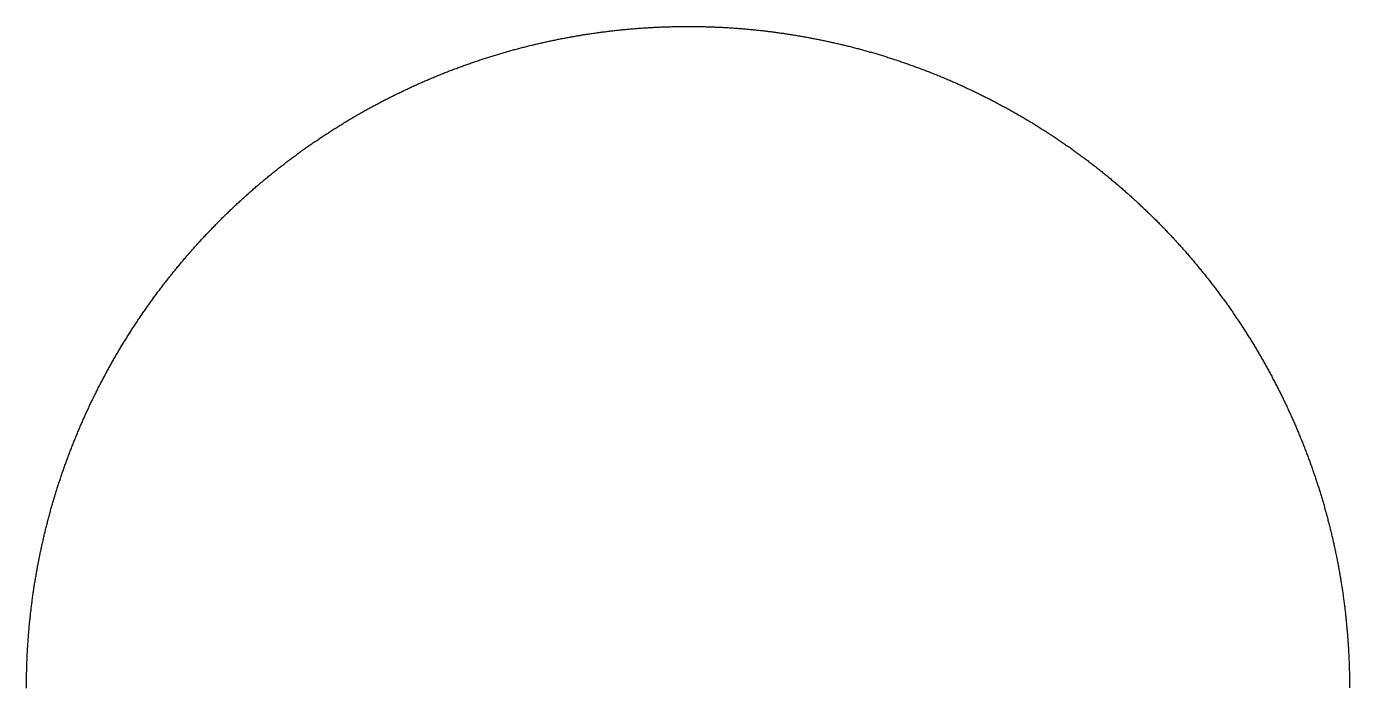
# Model space of a CAD drawing. Header units: metres. Extents: x -238 to 238, y -238 to 238.
# Drawn here: x -237.7 to 237.6, y 0 to 237.7 of the extents above; entities that cross this region are included whole.
import ezdxf

# ---------------------------------------------------------------- set-up
doc = ezdxf.new("R2010")
doc.units = ezdxf.units.M

msp = doc.modelspace()

# ---------------------------------------------------------------- linework, layer by layer
msp.add_lwpolyline([(-237.75, -0.3), (-237.75, 0.11), (-237.75, 0.53), (-237.75, 0.94), (-237.74, 1.36), (-237.74, 1.77), (-237.74, 2.19), (-237.73, 2.6), (-237.73, 3.02), (-237.72, 3.43), (-237.72, 3.85), (-237.71, 4.26), (-237.7, 4.68), (-237.69, 5.09), (-237.68, 5.51), (-237.67, 5.92), (-237.66, 6.34), (-237.65, 6.75), (-237.64, 7.17), (-237.63, 7.58), (-237.61, 8), (-237.6, 8.41), (-237.58, 8.83), (-237.57, 9.24), (-237.55, 9.66), (-237.53, 10.07), (-237.52, 10.49), (-237.5, 10.9), (-237.48, 11.32), (-237.46, 11.73), (-237.44, 12.14), (-237.41, 12.56), (-237.39, 12.97), (-237.37, 13.39), (-237.35, 13.8), (-237.32, 14.22), (-237.3, 14.63), (-237.27, 15.05), (-237.24, 15.46), (-237.22, 15.87), (-237.19, 16.29), (-237.16, 16.7), (-237.13, 17.12), (-237.1, 17.53), (-237.07, 17.94), (-237.04, 18.36), (-237, 18.77), (-236.97, 19.19), (-236.94, 19.6), (-236.9, 20.01), (-236.87, 20.43), (-236.83, 20.84), (-236.79, 21.25), (-236.76, 21.67), (-236.72, 22.08), (-236.68, 22.49), (-236.64, 22.91), (-236.6, 23.32), (-236.56, 23.73), (-236.52, 24.15), (-236.47, 24.56), (-236.43, 24.97), (-236.39, 25.38), (-236.34, 25.8), (-236.3, 26.21), (-236.25, 26.62), (-236.2, 27.03), (-236.15, 27.45), (-236.11, 27.86), (-236.06, 28.27), (-236.01, 28.68), (-235.96, 29.1), (-235.91, 29.51), (-235.85, 29.92), (-235.8, 30.33), (-235.75, 30.74), (-235.69, 31.15), (-235.64, 31.57), (-235.58, 31.98), (-235.53, 32.39), (-235.47, 32.8), (-235.41, 33.21), (-235.35, 33.62), (-235.29, 34.03), (-235.23, 34.44), (-235.17, 34.85), (-235.11, 35.27), (-235.05, 35.68), (-234.99, 36.09), (-234.92, 36.5), (-234.86, 36.91), (-234.8, 37.32), (-234.73, 37.73), (-234.66, 38.14), (-234.6, 38.55), (-234.53, 38.96), (-234.46, 39.36), (-234.39, 39.77), (-234.32, 40.18), (-234.25, 40.59), (-234.18, 41), (-234.11, 41.41), (-234.04, 41.82), (-233.96, 42.23), (-233.89, 42.64), (-233.81, 43.04), (-233.74, 43.45), (-233.66, 43.86), (-233.58, 44.27), (-233.51, 44.68), (-233.43, 45.08), (-233.35, 45.49), (-233.27, 45.9), (-233.19, 46.31), (-233.11, 46.71), (-233.03, 47.12), (-232.94, 47.53), (-232.86, 47.93), (-232.77, 48.34), (-232.69, 48.75), (-232.6, 49.15), (-232.52, 49.56), (-232.43, 49.96), (-232.34, 50.37), (-232.26, 50.78), (-232.17, 51.18), (-232.08, 51.59), (-231.99, 51.99), (-231.89, 52.4), (-231.8, 52.8), (-231.71, 53.21), (-231.62, 53.61), (-231.52, 54.01), (-231.43, 54.42), (-231.33, 54.82), (-231.24, 55.23), (-231.14, 55.63), (-231.04, 56.03), (-230.94, 56.44), (-230.85, 56.84), (-230.75, 57.24), (-230.65, 57.65), (-230.54, 58.05), (-230.44, 58.45), (-230.34, 58.85), (-230.24, 59.26), (-230.13, 59.66), (-230.03, 60.06), (-229.92, 60.46), (-229.82, 60.86), (-229.71, 61.26), (-229.6, 61.66), (-229.49, 62.07), (-229.39, 62.47), (-229.28, 62.87), (-229.17, 63.27), (-229.06, 63.67), (-228.94, 64.07), (-228.83, 64.47), (-228.72, 64.87), (-228.61, 65.26), (-228.49, 65.66), (-228.38, 66.06), (-228.26, 66.46), (-228.14, 66.86), (-228.03, 67.26), (-227.91, 67.66), (-227.79, 68.05), (-227.67, 68.45), (-227.55, 68.85), (-227.43, 69.25), (-227.31, 69.64), (-227.19, 70.04), (-227.06, 70.44), (-226.94, 70.83), (-226.82, 71.23), (-226.69, 71.62), (-226.57, 72.02), (-226.44, 72.42), (-226.31, 72.81), (-226.19, 73.21), (-226.06, 73.6), (-225.93, 74), (-225.8, 74.39), (-225.67, 74.78), (-225.54, 75.18), (-225.41, 75.57), (-225.27, 75.97), (-225.14, 76.36), (-225.01, 76.75), (-224.87, 77.14), (-224.74, 77.54), (-224.6, 77.93), (-224.47, 78.32), (-224.33, 78.71), (-224.19, 79.1), (-224.05, 79.5), (-223.91, 79.89), (-223.77, 80.28), (-223.63, 80.67), (-223.49, 81.06), (-223.35, 81.45), (-223.21, 81.84), (-223.06, 82.23), (-222.92, 82.62), (-222.77, 83.01), (-222.63, 83.4), (-222.48, 83.78), (-222.34, 84.17), (-222.19, 84.56), (-222.04, 84.95), (-221.89, 85.34), (-221.74, 85.72), (-221.59, 86.11), (-221.44, 86.5), (-221.29, 86.88), (-221.14, 87.27), (-220.99, 87.66), (-220.83, 88.04), (-220.68, 88.43), (-220.52, 88.81), (-220.37, 89.2), (-220.21, 89.58), (-220.06, 89.97), (-219.9, 90.35), (-219.74, 90.73), (-219.58, 91.12), (-219.42, 91.5), (-219.26, 91.88), (-219.1, 92.27), (-218.94, 92.65), (-218.78, 93.03), (-218.61, 93.41), (-218.45, 93.79), (-218.29, 94.18), (-218.12, 94.56), (-217.96, 94.94), (-217.79, 95.32), (-217.62, 95.7), (-217.46, 96.08), (-217.29, 96.46), (-217.12, 96.84), (-216.95, 97.22), (-216.78, 97.59), (-216.61, 97.97), (-216.44, 98.35), (-216.26, 98.73), (-216.09, 99.11), (-215.92, 99.48), (-215.74, 99.86), (-215.57, 100.24), (-215.39, 100.61), (-215.22, 100.99), (-215.04, 101.36), (-214.86, 101.74), (-214.69, 102.11), (-214.51, 102.49), (-214.33, 102.86), (-214.15, 103.24), (-213.97, 103.61), (-213.79, 103.98), (-213.6, 104.36), (-213.42, 104.73), (-213.24, 105.1), (-213.05, 105.47), (-212.87, 105.85), (-212.68, 106.22), (-212.5, 106.59), (-212.31, 106.96), (-212.12, 107.33), (-211.94, 107.7), (-211.75, 108.07), (-211.56, 108.44), (-211.37, 108.81), (-211.18, 109.18), (-210.99, 109.55), (-210.8, 109.92), (-210.6, 110.28), (-210.41, 110.65), (-210.22, 111.02), (-210.02, 111.38), (-209.83, 111.75), (-209.63, 112.12), (-209.44, 112.48), (-209.24, 112.85), (-209.04, 113.21), (-208.85, 113.58), (-208.65, 113.94), (-208.45, 114.31), (-208.25, 114.67), (-208.05, 115.03), (-207.85, 115.4), (-207.64, 115.76), (-207.44, 116.12), (-207.24, 116.48), (-207.03, 116.85), (-206.83, 117.21), (-206.62, 117.57), (-206.42, 117.93), (-206.21, 118.29), (-206.01, 118.65), (-205.8, 119.01), (-205.59, 119.37), (-205.38, 119.73), (-205.17, 120.09), (-204.96, 120.44), (-204.75, 120.8), (-204.54, 121.16), (-204.33, 121.52), (-204.12, 121.87), (-203.9, 122.23), (-203.69, 122.58), (-203.47, 122.94), (-203.26, 123.29), (-203.04, 123.65), (-202.83, 124), (-202.61, 124.36), (-202.39, 124.71), (-202.17, 125.06), (-201.96, 125.42), (-201.74, 125.77), (-201.52, 126.12), (-201.3, 126.47), (-201.07, 126.82), (-200.85, 127.18), (-200.63, 127.53), (-200.41, 127.88), (-200.18, 128.23), (-199.96, 128.58), (-199.73, 128.92), (-199.51, 129.27), (-199.28, 129.62), (-199.06, 129.97), (-198.83, 130.32), (-198.6, 130.66), (-198.37, 131.01), (-198.14, 131.36), (-197.91, 131.7), (-197.68, 132.05), (-197.45, 132.39), (-197.22, 132.74), (-196.99, 133.08), (-196.76, 133.42), (-196.52, 133.77), (-196.29, 134.11), (-196.05, 134.45), (-195.82, 134.79), (-195.58, 135.14), (-195.35, 135.48), (-195.11, 135.82), (-194.87, 136.16), (-194.63, 136.5), (-194.4, 136.84), (-194.16, 137.18), (-193.92, 137.52), (-193.68, 137.86), (-193.44, 138.19), (-193.19, 138.53), (-192.95, 138.87), (-192.71, 139.2), (-192.47, 139.54), (-192.22, 139.88), (-191.98, 140.21), (-191.73, 140.55), (-191.49, 140.88), (-191.24, 141.22), (-190.99, 141.55), (-190.74, 141.88), (-190.5, 142.22), (-190.25, 142.55), (-190, 142.88), (-189.75, 143.21), (-189.5, 143.54), (-189.25, 143.87), (-189, 144.2), (-188.74, 144.53), (-188.49, 144.86), (-188.24, 145.19), (-187.98, 145.52), (-187.73, 145.85), (-187.47, 146.18), (-187.22, 146.5), (-186.96, 146.83), (-186.71, 147.16), (-186.45, 147.48), (-186.19, 147.81), (-185.93, 148.13), (-185.67, 148.46), (-185.41, 148.78), (-185.15, 149.1), (-184.89, 149.43), (-184.63, 149.75), (-184.37, 150.07), (-184.11, 150.39), (-183.84, 150.71), (-183.58, 151.03), (-183.32, 151.35), (-183.05, 151.67), (-182.79, 151.99), (-182.52, 152.31), (-182.26, 152.63), (-181.99, 152.95), (-181.72, 153.27), (-181.45, 153.58), (-181.18, 153.9), (-180.92, 154.22), (-180.65, 154.53), (-180.38, 154.85), (-180.11, 155.16), (-179.83, 155.48), (-179.56, 155.79), (-179.29, 156.1), (-179.02, 156.42), (-178.74, 156.73), (-178.47, 157.04), (-178.19, 157.35), (-177.92, 157.66), (-177.64, 157.97), (-177.37, 158.28), (-177.09, 158.59), (-176.81, 158.9), (-176.54, 159.21), (-176.26, 159.52), (-175.98, 159.83), (-175.7, 160.13), (-175.42, 160.44), (-175.14, 160.74), (-174.86, 161.05), (-174.58, 161.36), (-174.29, 161.66), (-174.01, 161.96), (-173.73, 162.27), (-173.45, 162.57), (-173.16, 162.87), (-172.88, 163.18), (-172.59, 163.48), (-172.31, 163.78), (-172.02, 164.08), (-171.73, 164.38), (-171.44, 164.68), (-171.16, 164.98), (-170.87, 165.28), (-170.58, 165.57), (-170.29, 165.87), (-170, 166.17), (-169.71, 166.47), (-169.42, 166.76), (-169.13, 167.06), (-168.84, 167.35), (-168.54, 167.65), (-168.25, 167.94), (-167.96, 168.23), (-167.66, 168.53), (-167.37, 168.82), (-167.07, 169.11), (-166.78, 169.4), (-166.48, 169.69), (-166.18, 169.98), (-165.89, 170.27), (-165.59, 170.56), (-165.29, 170.85), (-164.99, 171.14), (-164.69, 171.43), (-164.39, 171.72), (-164.09, 172), (-163.79, 172.29), (-163.49, 172.57), (-163.19, 172.86), (-162.89, 173.14), (-162.59, 173.43), (-162.28, 173.71), (-161.98, 174), (-161.67, 174.28), (-161.37, 174.56), (-161.06, 174.84), (-160.76, 175.12), (-160.45, 175.4), (-160.15, 175.68), (-159.84, 175.96), (-159.53, 176.24), (-159.22, 176.52), (-158.92, 176.8), (-158.61, 177.07), (-158.3, 177.35), (-157.99, 177.63), (-157.68, 177.9), (-157.37, 178.18), (-157.05, 178.45), (-156.74, 178.73), (-156.43, 179), (-156.12, 179.27), (-155.8, 179.54), (-155.49, 179.82), (-155.18, 180.09), (-154.86, 180.36), (-154.55, 180.63), (-154.23, 180.9), (-153.91, 181.17), (-153.6, 181.43), (-153.28, 181.7), (-152.96, 181.97), (-152.64, 182.24), (-152.33, 182.5), (-152.01, 182.77), (-151.69, 183.03), (-151.37, 183.3), (-151.05, 183.56), (-150.73, 183.83), (-150.41, 184.09), (-150.08, 184.35), (-149.76, 184.61), (-149.44, 184.87), (-149.12, 185.13), (-148.79, 185.39), (-148.47, 185.65), (-148.14, 185.91), (-147.82, 186.17), (-147.49, 186.43), (-147.17, 186.69), (-146.84, 186.94), (-146.51, 187.2), (-146.19, 187.45), (-145.86, 187.71), (-145.53, 187.96), (-145.2, 188.22), (-144.87, 188.47), (-144.55, 188.72), (-144.22, 188.98), (-143.88, 189.23), (-143.55, 189.48), (-143.22, 189.73), (-142.89, 189.98), (-142.56, 190.23), (-142.23, 190.48), (-141.89, 190.72), (-141.56, 190.97), (-141.23, 191.22), (-140.89, 191.46), (-140.56, 191.71), (-140.22, 191.96), (-139.89, 192.2), (-139.55, 192.44), (-139.22, 192.69), (-138.88, 192.93), (-138.54, 193.17), (-138.2, 193.41), (-137.87, 193.66), (-137.53, 193.9), (-137.19, 194.14), (-136.85, 194.37), (-136.51, 194.61), (-136.17, 194.85), (-135.83, 195.09), (-135.49, 195.33), (-135.15, 195.56), (-134.81, 195.8), (-134.46, 196.03), (-134.12, 196.27), (-133.78, 196.5), (-133.43, 196.73), (-133.09, 196.97), (-132.75, 197.2), (-132.4, 197.43), (-132.06, 197.66), (-131.71, 197.89), (-131.37, 198.12), (-131.02, 198.35), (-130.67, 198.58), (-130.33, 198.81), (-129.98, 199.03), (-129.63, 199.26), (-129.28, 199.49), (-128.93, 199.71), (-128.59, 199.94), (-128.24, 200.16), (-127.89, 200.38), (-127.54, 200.61), (-127.19, 200.83), (-126.83, 201.05), (-126.48, 201.27), (-126.13, 201.49), (-125.78, 201.71), (-125.43, 201.93), (-125.07, 202.15), (-124.72, 202.37), (-124.37, 202.59), (-124.01, 202.8), (-123.66, 203.02), (-123.3, 203.23), (-122.95, 203.45), (-122.59, 203.66), (-122.24, 203.88), (-121.88, 204.09), (-121.52, 204.3), (-121.17, 204.52), (-120.81, 204.73), (-120.45, 204.94), (-120.09, 205.15), (-119.74, 205.36), (-119.38, 205.57), (-119.02, 205.77), (-118.66, 205.98), (-118.3, 206.19), (-117.94, 206.39), (-117.58, 206.6), (-117.22, 206.8), (-116.86, 207.01), (-116.49, 207.21), (-116.13, 207.42), (-115.77, 207.62), (-115.41, 207.82), (-115.04, 208.02), (-114.68, 208.22), (-114.32, 208.42), (-113.95, 208.62), (-113.59, 208.82), (-113.22, 209.02), (-112.86, 209.21), (-112.49, 209.41), (-112.13, 209.61), (-111.76, 209.8), (-111.39, 210), (-111.03, 210.19), (-110.66, 210.39), (-110.29, 210.58), (-109.92, 210.77), (-109.56, 210.96), (-109.19, 211.15), (-108.82, 211.34), (-108.45, 211.53), (-108.08, 211.72), (-107.71, 211.91), (-107.34, 212.1), (-106.97, 212.29), (-106.6, 212.47), (-106.23, 212.66), (-105.85, 212.84), (-105.48, 213.03), (-105.11, 213.21), (-104.74, 213.39), (-104.36, 213.58), (-103.99, 213.76), (-103.62, 213.94), (-103.24, 214.12), (-102.87, 214.3), (-102.5, 214.48), (-102.12, 214.66), (-101.75, 214.84), (-101.37, 215.01), (-101, 215.19), (-100.62, 215.37), (-100.24, 215.54), (-99.87, 215.72), (-99.49, 215.89), (-99.11, 216.06), (-98.73, 216.24), (-98.36, 216.41), (-97.98, 216.58), (-97.6, 216.75), (-97.22, 216.92), (-96.84, 217.09), (-96.46, 217.26), (-96.08, 217.43), (-95.7, 217.59), (-95.32, 217.76), (-94.94, 217.93), (-94.56, 218.09), (-94.18, 218.26), (-93.8, 218.42), (-93.42, 218.58), (-93.04, 218.75), (-92.65, 218.91), (-92.27, 219.07), (-91.89, 219.23), (-91.51, 219.39), (-91.12, 219.55), (-90.74, 219.71), (-90.36, 219.87), (-89.97, 220.02), (-89.59, 220.18), (-89.2, 220.34), (-88.82, 220.49), (-88.43, 220.65), (-88.05, 220.8), (-87.66, 220.96), (-87.28, 221.11), (-86.89, 221.26), (-86.5, 221.41), (-86.12, 221.56), (-85.73, 221.71), (-85.34, 221.86), (-84.95, 222.01), (-84.57, 222.16), (-84.18, 222.31), (-83.79, 222.45), (-83.4, 222.6), (-83.01, 222.74), (-82.62, 222.89), (-82.23, 223.03), (-81.84, 223.17), (-81.45, 223.32), (-81.06, 223.46), (-80.67, 223.6), (-80.28, 223.74), (-79.89, 223.88), (-79.5, 224.02), (-79.11, 224.16), (-78.72, 224.3), (-78.33, 224.43), (-77.93, 224.57), (-77.54, 224.7), (-77.15, 224.84), (-76.76, 224.97), (-76.36, 225.11), (-75.97, 225.24), (-75.58, 225.37), (-75.18, 225.5), (-74.79, 225.64), (-74.39, 225.77), (-74, 225.9), (-73.61, 226.02), (-73.21, 226.15), (-72.82, 226.28), (-72.42, 226.41), (-72.03, 226.53), (-71.63, 226.66), (-71.23, 226.78), (-70.84, 226.91), (-70.44, 227.03), (-70.04, 227.15), (-69.65, 227.27), (-69.25, 227.4), (-68.85, 227.52), (-68.46, 227.64), (-68.06, 227.76), (-67.66, 227.87), (-67.26, 227.99), (-66.86, 228.11), (-66.47, 228.22), (-66.07, 228.34), (-65.67, 228.46), (-65.27, 228.57), (-64.87, 228.68), (-64.47, 228.8), (-64.07, 228.91), (-63.67, 229.02), (-63.27, 229.13), (-62.87, 229.24), (-62.47, 229.35), (-62.07, 229.46), (-61.67, 229.57), (-61.27, 229.67), (-60.87, 229.78), (-60.46, 229.89), (-60.06, 229.99), (-59.66, 230.1), (-59.26, 230.2), (-58.86, 230.3), (-58.46, 230.41), (-58.05, 230.51), (-57.65, 230.61), (-57.25, 230.71), (-56.84, 230.81), (-56.44, 230.91), (-56.04, 231.01), (-55.63, 231.1), (-55.23, 231.2), (-54.83, 231.3), (-54.42, 231.39), (-54.02, 231.49), (-53.61, 231.58), (-53.21, 231.67), (-52.8, 231.76), (-52.4, 231.86), (-52, 231.95), (-51.59, 232.04), (-51.18, 232.13), (-50.78, 232.22), (-50.37, 232.31), (-49.97, 232.39), (-49.56, 232.48), (-49.16, 232.57), (-48.75, 232.65), (-48.34, 232.74), (-47.94, 232.82), (-47.53, 232.9), (-47.12, 232.99), (-46.72, 233.07), (-46.31, 233.15), (-45.9, 233.23), (-45.49, 233.31), (-45.09, 233.39), (-44.68, 233.47), (-44.27, 233.54), (-43.86, 233.62), (-43.46, 233.7), (-43.05, 233.77), (-42.64, 233.85), (-42.23, 233.92), (-41.82, 233.99), (-41.41, 234.07), (-41, 234.14), (-40.6, 234.21), (-40.19, 234.28), (-39.78, 234.35), (-39.37, 234.42), (-38.96, 234.49), (-38.55, 234.56), (-38.14, 234.62), (-37.73, 234.69), (-37.32, 234.75), (-36.91, 234.82), (-36.5, 234.88), (-36.09, 234.95), (-35.68, 235.01), (-35.27, 235.07), (-34.86, 235.13), (-34.45, 235.19), (-34.04, 235.25), (-33.63, 235.31), (-33.21, 235.37), (-32.8, 235.43), (-32.39, 235.48), (-31.98, 235.54), (-31.57, 235.6), (-31.16, 235.65), (-30.75, 235.7), (-30.33, 235.76), (-29.92, 235.81), (-29.51, 235.86), (-29.1, 235.91), (-28.69, 235.96), (-28.27, 236.01), (-27.86, 236.06), (-27.45, 236.11), (-27.04, 236.16), (-26.63, 236.2), (-26.21, 236.25), (-25.8, 236.3), (-25.39, 236.34), (-24.97, 236.38), (-24.56, 236.43), (-24.15, 236.47), (-23.74, 236.51), (-23.32, 236.55), (-22.91, 236.59), (-22.5, 236.63), (-22.08, 236.67), (-21.67, 236.71), (-21.26, 236.75), (-20.84, 236.78), (-20.43, 236.82), (-20.02, 236.86), (-19.6, 236.89), (-19.19, 236.92), (-18.77, 236.96), (-18.36, 236.99), (-17.95, 237.02), (-17.53, 237.05), (-17.12, 237.08), (-16.7, 237.11), (-16.29, 237.14), (-15.88, 237.17), (-15.46, 237.2), (-15.05, 237.22), (-14.63, 237.25), (-14.22, 237.27), (-13.8, 237.3), (-13.39, 237.32), (-12.98, 237.34), (-12.56, 237.37), (-12.15, 237.39), (-11.73, 237.41), (-11.32, 237.43), (-10.9, 237.45), (-10.49, 237.47), (-10.07, 237.48), (-9.66, 237.5), (-9.24, 237.52), (-8.83, 237.53), (-8.41, 237.55), (-8, 237.56), (-7.58, 237.58), (-7.17, 237.59), (-6.75, 237.6), (-6.34, 237.61), (-5.92, 237.62), (-5.51, 237.63), (-5.09, 237.64), (-4.68, 237.65), (-4.26, 237.66), (-3.85, 237.67), (-3.43, 237.67), (-3.02, 237.68), (-2.6, 237.68), (-2.19, 237.69), (-1.77, 237.69), (-1.36, 237.69), (-0.94, 237.7), (-0.53, 237.7), (-0.11, 237.7), (0.3, 237.7), (0.72, 237.7), (1.13, 237.69), (1.55, 237.69), (1.96, 237.69), (2.38, 237.68), (2.79, 237.68), (3.21, 237.67), (3.62, 237.67), (4.04, 237.66), (4.45, 237.65), (4.87, 237.65), (5.28, 237.64), (5.7, 237.63), (6.11, 237.62), (6.53, 237.61), (6.94, 237.59), (7.36, 237.58), (7.77, 237.57), (8.19, 237.55), (8.6, 237.54), (9.02, 237.52), (9.43, 237.51), (9.85, 237.49), (10.26, 237.47), (10.68, 237.46), (11.09, 237.44), (11.51, 237.42), (11.92, 237.4), (12.33, 237.38), (12.75, 237.35), (13.16, 237.33), (13.58, 237.31), (13.99, 237.28), (14.41, 237.26), (14.82, 237.23), (15.24, 237.21), (15.65, 237.18), (16.06, 237.15), (16.48, 237.12), (16.89, 237.09), (17.31, 237.06), (17.72, 237.03), (18.13, 237), (18.55, 236.97), (18.96, 236.94), (19.38, 236.9), (19.79, 236.87), (20.2, 236.83), (20.62, 236.8), (21.03, 236.76), (21.44, 236.72), (21.86, 236.69), (22.27, 236.65), (22.68, 236.61), (23.1, 236.57), (23.51, 236.53), (23.92, 236.49), (24.34, 236.44), (24.75, 236.4), (25.16, 236.36), (25.57, 236.31), (25.99, 236.27), (26.4, 236.22), (26.81, 236.18), (27.22, 236.13), (27.64, 236.08), (28.05, 236.03), (28.46, 235.98), (28.87, 235.93), (29.28, 235.88), (29.7, 235.83), (30.11, 235.78), (30.52, 235.73), (30.93, 235.67), (31.34, 235.62), (31.75, 235.56), (32.17, 235.51), (32.58, 235.45), (32.99, 235.39), (33.4, 235.33), (33.81, 235.28), (34.22, 235.22), (34.63, 235.16), (35.04, 235.09), (35.45, 235.03), (35.86, 234.97), (36.27, 234.91), (36.68, 234.84), (37.09, 234.78), (37.5, 234.71), (37.91, 234.65), (38.32, 234.58), (38.73, 234.51), (39.14, 234.45), (39.55, 234.38), (39.96, 234.31), (40.37, 234.24), (40.78, 234.17), (41.19, 234.1), (41.6, 234.02), (42.01, 233.95), (42.41, 233.88), (42.82, 233.8), (43.23, 233.73), (43.64, 233.65), (44.05, 233.57), (44.45, 233.5), (44.86, 233.42), (45.27, 233.34), (45.68, 233.26), (46.08, 233.18), (46.49, 233.1), (46.9, 233.02), (47.31, 232.94), (47.71, 232.85), (48.12, 232.77), (48.53, 232.68), (48.93, 232.6), (49.34, 232.51), (49.74, 232.43), (50.15, 232.34), (50.56, 232.25), (50.96, 232.16), (51.37, 232.07), (51.77, 231.98), (52.18, 231.89), (52.58, 231.8), (52.99, 231.71), (53.39, 231.62), (53.8, 231.52), (54.2, 231.43), (54.6, 231.33), (55.01, 231.24), (55.41, 231.14), (55.81, 231.04), (56.22, 230.95), (56.62, 230.85), (57.02, 230.75), (57.43, 230.65), (57.83, 230.55), (58.23, 230.45), (58.64, 230.34), (59.04, 230.24), (59.44, 230.14), (59.84, 230.03), (60.24, 229.93), (60.64, 229.82), (61.05, 229.72), (61.45, 229.61), (61.85, 229.5), (62.25, 229.39), (62.65, 229.28), (63.05, 229.17), (63.45, 229.06), (63.85, 228.95), (64.25, 228.84), (64.65, 228.73), (65.05, 228.61), (65.45, 228.5), (65.85, 228.39), (66.24, 228.27), (66.64, 228.15), (67.04, 228.04), (67.44, 227.92), (67.84, 227.8), (68.24, 227.68), (68.63, 227.56), (69.03, 227.44), (69.43, 227.32), (69.82, 227.2), (70.22, 227.08), (70.62, 226.95), (71.01, 226.83), (71.41, 226.71), (71.81, 226.58), (72.2, 226.46), (72.6, 226.33), (72.99, 226.2), (73.39, 226.07), (73.78, 225.95), (74.18, 225.82), (74.57, 225.69), (74.96, 225.56), (75.36, 225.42), (75.75, 225.29), (76.14, 225.16), (76.54, 225.03), (76.93, 224.89), (77.32, 224.76), (77.72, 224.62), (78.11, 224.49), (78.5, 224.35), (78.89, 224.21), (79.28, 224.07), (79.67, 223.93), (80.06, 223.79), (80.46, 223.65), (80.85, 223.51), (81.24, 223.37), (81.63, 223.23), (82.02, 223.09), (82.41, 222.94), (82.79, 222.8), (83.18, 222.65), (83.57, 222.51), (83.96, 222.36), (84.35, 222.22), (84.74, 222.07), (85.12, 221.92), (85.51, 221.77), (85.9, 221.62), (86.29, 221.47), (86.67, 221.32), (87.06, 221.17), (87.45, 221.01), (87.83, 220.86), (88.22, 220.71), (88.6, 220.55), (88.99, 220.4), (89.37, 220.24), (89.76, 220.09), (90.14, 219.93), (90.52, 219.77), (90.91, 219.61), (91.29, 219.45), (91.67, 219.29), (92.06, 219.13), (92.44, 218.97), (92.82, 218.81), (93.2, 218.65), (93.59, 218.48), (93.97, 218.32), (94.35, 218.16), (94.73, 217.99), (95.11, 217.82), (95.49, 217.66), (95.87, 217.49), (96.25, 217.32), (96.63, 217.15), (97.01, 216.99), (97.39, 216.82), (97.77, 216.65), (98.14, 216.47), (98.52, 216.3), (98.9, 216.13), (99.28, 215.96), (99.65, 215.78), (100.03, 215.61), (100.41, 215.43), (100.78, 215.26), (101.16, 215.08), (101.53, 214.9), (101.91, 214.73), (102.28, 214.55), (102.66, 214.37), (103.03, 214.19), (103.41, 214.01), (103.78, 213.83), (104.15, 213.65), (104.53, 213.46), (104.9, 213.28), (105.27, 213.1), (105.64, 212.91), (106.02, 212.73), (106.39, 212.54), (106.76, 212.36), (107.13, 212.17), (107.5, 211.98), (107.87, 211.79), (108.24, 211.61), (108.61, 211.42), (108.98, 211.23), (109.35, 211.04), (109.71, 210.84), (110.08, 210.65), (110.45, 210.46), (110.82, 210.27), (111.18, 210.07), (111.55, 209.88), (111.92, 209.68), (112.28, 209.49), (112.65, 209.29), (113.01, 209.09), (113.38, 208.9), (113.74, 208.7), (114.11, 208.5), (114.47, 208.3), (114.84, 208.1), (115.2, 207.9), (115.56, 207.7), (115.92, 207.49), (116.29, 207.29), (116.65, 207.09), (117.01, 206.88), (117.37, 206.68), (117.73, 206.47), (118.09, 206.27), (118.45, 206.06), (118.81, 205.85), (119.17, 205.65), (119.53, 205.44), (119.89, 205.23), (120.25, 205.02), (120.6, 204.81), (120.96, 204.6), (121.32, 204.38), (121.68, 204.17), (122.03, 203.96), (122.39, 203.75), (122.74, 203.53), (123.1, 203.32), (123.45, 203.1), (123.81, 202.89), (124.16, 202.67), (124.52, 202.45), (124.87, 202.23), (125.22, 202.02), (125.58, 201.8), (125.93, 201.58), (126.28, 201.36), (126.63, 201.14), (126.98, 200.91), (127.33, 200.69), (127.68, 200.47), (128.03, 200.25), (128.38, 200.02), (128.73, 199.8), (129.08, 199.57), (129.43, 199.35), (129.78, 199.12), (130.12, 198.89), (130.47, 198.67), (130.82, 198.44), (131.16, 198.21), (131.51, 197.98), (131.86, 197.75), (132.2, 197.52), (132.55, 197.29), (132.89, 197.06), (133.23, 196.82), (133.58, 196.59), (133.92, 196.36), (134.26, 196.12), (134.61, 195.89), (134.95, 195.65), (135.29, 195.42), (135.63, 195.18), (135.97, 194.94), (136.31, 194.7), (136.65, 194.47), (136.99, 194.23), (137.33, 193.99), (137.67, 193.75), (138.01, 193.51), (138.34, 193.26), (138.68, 193.02), (139.02, 192.78), (139.35, 192.54), (139.69, 192.29), (140.03, 192.05), (140.36, 191.8), (140.7, 191.56), (141.03, 191.31), (141.36, 191.07), (141.7, 190.82), (142.03, 190.57), (142.36, 190.32), (142.7, 190.07), (143.03, 189.82), (143.36, 189.57), (143.69, 189.32), (144.02, 189.07), (144.35, 188.82), (144.68, 188.57), (145.01, 188.31), (145.34, 188.06), (145.67, 187.81), (145.99, 187.55), (146.32, 187.3), (146.65, 187.04), (146.97, 186.78), (147.3, 186.53), (147.63, 186.27), (147.95, 186.01), (148.27, 185.75), (148.6, 185.49), (148.92, 185.23), (149.25, 184.97), (149.57, 184.71), (149.89, 184.45), (150.21, 184.19), (150.53, 183.93), (150.86, 183.66), (151.18, 183.4), (151.5, 183.13), (151.82, 182.87), (152.13, 182.6), (152.45, 182.34), (152.77, 182.07), (153.09, 181.8), (153.41, 181.54), (153.72, 181.27), (154.04, 181), (154.36, 180.73), (154.67, 180.46), (154.99, 180.19), (155.3, 179.92), (155.61, 179.65), (155.93, 179.38), (156.24, 179.1), (156.55, 178.83), (156.87, 178.56), (157.18, 178.28), (157.49, 178.01), (157.8, 177.73), (158.11, 177.46), (158.42, 177.18), (158.73, 176.9), (159.04, 176.62), (159.34, 176.35), (159.65, 176.07), (159.96, 175.79), (160.27, 175.51), (160.57, 175.23), (160.88, 174.95), (161.18, 174.67), (161.49, 174.38), (161.79, 174.1), (162.1, 173.82), (162.4, 173.54), (162.7, 173.25), (163, 172.97), (163.31, 172.68), (163.61, 172.4), (163.91, 172.11), (164.21, 171.82), (164.51, 171.54), (164.81, 171.25), (165.11, 170.96), (165.41, 170.67), (165.7, 170.38), (166, 170.09), (166.3, 169.8), (166.59, 169.51), (166.89, 169.22), (167.18, 168.93), (167.48, 168.64), (167.77, 168.34), (168.07, 168.05), (168.36, 167.76), (168.65, 167.46), (168.95, 167.17), (169.24, 166.87), (169.53, 166.58), (169.82, 166.28), (170.11, 165.98), (170.4, 165.69), (170.69, 165.39), (170.98, 165.09), (171.26, 164.79), (171.55, 164.49), (171.84, 164.19), (172.13, 163.89), (172.41, 163.59), (172.7, 163.29), (172.98, 162.99), (173.27, 162.68), (173.55, 162.38), (173.83, 162.08), (174.12, 161.77), (174.4, 161.47), (174.68, 161.16), (174.96, 160.86), (175.24, 160.55), (175.52, 160.25), (175.8, 159.94), (176.08, 159.63), (176.36, 159.33), (176.64, 159.02), (176.91, 158.71), (177.19, 158.4), (177.47, 158.09), (177.74, 157.78), (178.02, 157.47), (178.29, 157.16), (178.57, 156.85), (178.84, 156.53), (179.11, 156.22), (179.39, 155.91), (179.66, 155.59), (179.93, 155.28), (180.2, 154.97), (180.47, 154.65), (180.74, 154.33), (181.01, 154.02), (181.28, 153.7), (181.55, 153.39), (181.81, 153.07), (182.08, 152.75), (182.35, 152.43), (182.61, 152.11), (182.88, 151.79), (183.14, 151.47), (183.41, 151.15), (183.67, 150.83), (183.94, 150.51), (184.2, 150.19), (184.46, 149.87), (184.72, 149.55), (184.98, 149.22), (185.24, 148.9), (185.5, 148.58), (185.76, 148.25), (186.02, 147.93), (186.28, 147.6), (186.54, 147.28), (186.79, 146.95), (187.05, 146.62), (187.3, 146.3), (187.56, 145.97), (187.81, 145.64), (188.07, 145.31), (188.32, 144.98), (188.57, 144.66), (188.83, 144.33), (189.08, 144), (189.33, 143.67), (189.58, 143.33), (189.83, 143), (190.08, 142.67), (190.33, 142.34), (190.58, 142.01), (190.83, 141.67), (191.07, 141.34), (191.32, 141.01), (191.56, 140.67), (191.81, 140.34), (192.05, 140), (192.3, 139.67), (192.54, 139.33), (192.79, 138.99), (193.03, 138.66), (193.27, 138.32), (193.51, 137.98), (193.75, 137.64), (193.99, 137.3), (194.23, 136.96), (194.47, 136.63), (194.71, 136.29), (194.95, 135.94), (195.18, 135.6), (195.42, 135.26), (195.66, 134.92), (195.89, 134.58), (196.13, 134.24), (196.36, 133.89), (196.59, 133.55), (196.83, 133.21), (197.06, 132.86), (197.29, 132.52), (197.52, 132.17), (197.75, 131.83), (197.98, 131.48), (198.21, 131.14), (198.44, 130.79), (198.67, 130.44), (198.9, 130.1), (199.12, 129.75), (199.35, 129.4), (199.57, 129.05), (199.8, 128.7), (200.02, 128.35), (200.25, 128.01), (200.47, 127.66), (200.69, 127.3), (200.92, 126.95), (201.14, 126.6), (201.36, 126.25), (201.58, 125.9), (201.8, 125.55), (202.02, 125.19), (202.23, 124.84), (202.45, 124.49), (202.67, 124.13), (202.89, 123.78), (203.1, 123.43), (203.32, 123.07), (203.53, 122.71), (203.75, 122.36), (203.96, 122), (204.17, 121.65), (204.38, 121.29), (204.6, 120.93), (204.81, 120.58), (205.02, 120.22), (205.23, 119.86), (205.43, 119.5), (205.64, 119.14), (205.85, 118.78), (206.06, 118.42), (206.26, 118.06), (206.47, 117.7), (206.68, 117.34), (206.88, 116.98), (207.08, 116.62), (207.29, 116.26), (207.49, 115.89), (207.69, 115.53), (207.89, 115.17), (208.09, 114.8), (208.29, 114.44), (208.49, 114.08), (208.69, 113.71), (208.89, 113.35), (209.09, 112.98), (209.29, 112.62), (209.48, 112.25), (209.68, 111.89), (209.87, 111.52), (210.07, 111.15), (210.26, 110.79), (210.45, 110.42), (210.65, 110.05), (210.84, 109.68), (211.03, 109.31), (211.22, 108.94), (211.41, 108.58), (211.6, 108.21), (211.79, 107.84), (211.98, 107.47), (212.16, 107.1), (212.35, 106.73), (212.54, 106.35), (212.72, 105.98), (212.91, 105.61), (213.09, 105.24), (213.27, 104.87), (213.46, 104.49), (213.64, 104.12), (213.82, 103.75), (214, 103.37), (214.18, 103), (214.36, 102.63), (214.54, 102.25), (214.72, 101.88), (214.9, 101.5), (215.07, 101.13), (215.25, 100.75), (215.42, 100.37), (215.6, 100), (215.77, 99.62), (215.95, 99.24), (216.12, 98.87), (216.29, 98.49), (216.46, 98.11), (216.64, 97.73), (216.81, 97.35), (216.98, 96.97), (217.14, 96.59), (217.31, 96.22), (217.48, 95.84), (217.65, 95.46), (217.81, 95.08), (217.98, 94.69), (218.14, 94.31), (218.31, 93.93), (218.47, 93.55), (218.64, 93.17), (218.8, 92.79), (218.96, 92.41), (219.12, 92.02), (219.28, 91.64), (219.44, 91.26), (219.6, 90.87), (219.76, 90.49), (219.92, 90.11), (220.07, 89.72), (220.23, 89.34), (220.38, 88.95), (220.54, 88.57), (220.69, 88.18), (220.85, 87.8), (221, 87.41), (221.15, 87.02), (221.3, 86.64), (221.45, 86.25), (221.61, 85.86), (221.75, 85.48), (221.9, 85.09), (222.05, 84.7), (222.2, 84.31), (222.35, 83.92), (222.49, 83.54), (222.64, 83.15), (222.78, 82.76), (222.93, 82.37), (223.07, 81.98), (223.21, 81.59), (223.36, 81.2), (223.5, 80.81), (223.64, 80.42), (223.78, 80.03), (223.92, 79.64), (224.06, 79.25), (224.19, 78.85), (224.33, 78.46), (224.47, 78.07), (224.6, 77.68), (224.74, 77.29), (224.87, 76.89), (225.01, 76.5), (225.14, 76.11), (225.27, 75.71), (225.41, 75.32), (225.54, 74.93), (225.67, 74.53), (225.8, 74.14), (225.93, 73.74), (226.05, 73.35), (226.18, 72.95), (226.31, 72.56), (226.44, 72.16), (226.56, 71.77), (226.69, 71.37), (226.81, 70.98), (226.93, 70.58), (227.06, 70.18), (227.18, 69.79), (227.3, 69.39), (227.42, 68.99), (227.54, 68.59), (227.66, 68.2), (227.78, 67.8), (227.9, 67.4), (228.01, 67), (228.13, 66.6), (228.25, 66.21), (228.36, 65.81), (228.48, 65.41), (228.59, 65.01), (228.7, 64.61), (228.82, 64.21), (228.93, 63.81), (229.04, 63.41), (229.15, 63.01), (229.26, 62.61), (229.37, 62.21), (229.48, 61.81), (229.58, 61.41), (229.69, 61.01), (229.8, 60.6), (229.9, 60.2), (230.01, 59.8), (230.11, 59.4), (230.21, 59), (230.32, 58.6), (230.42, 58.19), (230.52, 57.79), (230.62, 57.39), (230.72, 56.98), (230.82, 56.58), (230.92, 56.18), (231.02, 55.78), (231.11, 55.37), (231.21, 54.97), (231.31, 54.56), (231.4, 54.16), (231.49, 53.76), (231.59, 53.35), (231.68, 52.95), (231.77, 52.54), (231.86, 52.14), (231.95, 51.73), (232.04, 51.33), (232.13, 50.92), (232.22, 50.52), (232.31, 50.11), (232.4, 49.7), (232.48, 49.3), (232.57, 48.89), (232.65, 48.49), (232.74, 48.08), (232.82, 47.67), (232.91, 47.27), (232.99, 46.86), (233.07, 46.45), (233.15, 46.04), (233.23, 45.64), (233.31, 45.23), (233.39, 44.82), (233.47, 44.41), (233.54, 44.01), (233.62, 43.6), (233.69, 43.19), (233.77, 42.78), (233.84, 42.37), (233.92, 41.96), (233.99, 41.56), (234.06, 41.15), (234.13, 40.74), (234.21, 40.33), (234.28, 39.92), (234.34, 39.51), (234.41, 39.1), (234.48, 38.69), (234.55, 38.28), (234.61, 37.87), (234.68, 37.46), (234.75, 37.05), (234.81, 36.64), (234.87, 36.23), (234.94, 35.82), (235, 35.41), (235.06, 35), (235.12, 34.59), (235.18, 34.18), (235.24, 33.77), (235.3, 33.36), (235.36, 32.95), (235.41, 32.54), (235.47, 32.12), (235.53, 31.71), (235.58, 31.3), (235.64, 30.89), (235.69, 30.48), (235.74, 30.07), (235.79, 29.65), (235.85, 29.24), (235.9, 28.83), (235.95, 28.42), (236, 28.01), (236.04, 27.59), (236.09, 27.18), (236.14, 26.77), (236.18, 26.36), (236.23, 25.94), (236.28, 25.53), (236.32, 25.12), (236.36, 24.71), (236.41, 24.29), (236.45, 23.88), (236.49, 23.47), (236.53, 23.05), (236.57, 22.64), (236.61, 22.23), (236.65, 21.81), (236.69, 21.4), (236.72, 20.99), (236.76, 20.57), (236.79, 20.16), (236.83, 19.75), (236.86, 19.33), (236.9, 18.92), (236.93, 18.51), (236.96, 18.09), (236.99, 17.68), (237.02, 17.26), (237.05, 16.85), (237.08, 16.44), (237.11, 16.02), (237.14, 15.61), (237.16, 15.19), (237.19, 14.78), (237.22, 14.36), (237.24, 13.95), (237.26, 13.54), (237.29, 13.12), (237.31, 12.71), (237.33, 12.29), (237.35, 11.88), (237.37, 11.46), (237.39, 11.05), (237.41, 10.63), (237.43, 10.22), (237.45, 9.8), (237.47, 9.39), (237.48, 8.97), (237.5, 8.56), (237.51, 8.14), (237.52, 7.73), (237.54, 7.31), (237.55, 6.9), (237.56, 6.48), (237.57, 6.07), (237.58, 5.66), (237.59, 5.24), (237.6, 4.82), (237.61, 4.41), (237.61, 3.99), (237.62, 3.58), (237.63, 3.16), (237.63, 2.75), (237.64, 2.33), (237.64, 1.92), (237.64, 1.5), (237.64, 1.09), (237.64, 0.67), (237.65, 0.26), (237.65, 0), (237.65, 0), (237.65, -0.16)])

doc.saveas('drawing.dxf')
